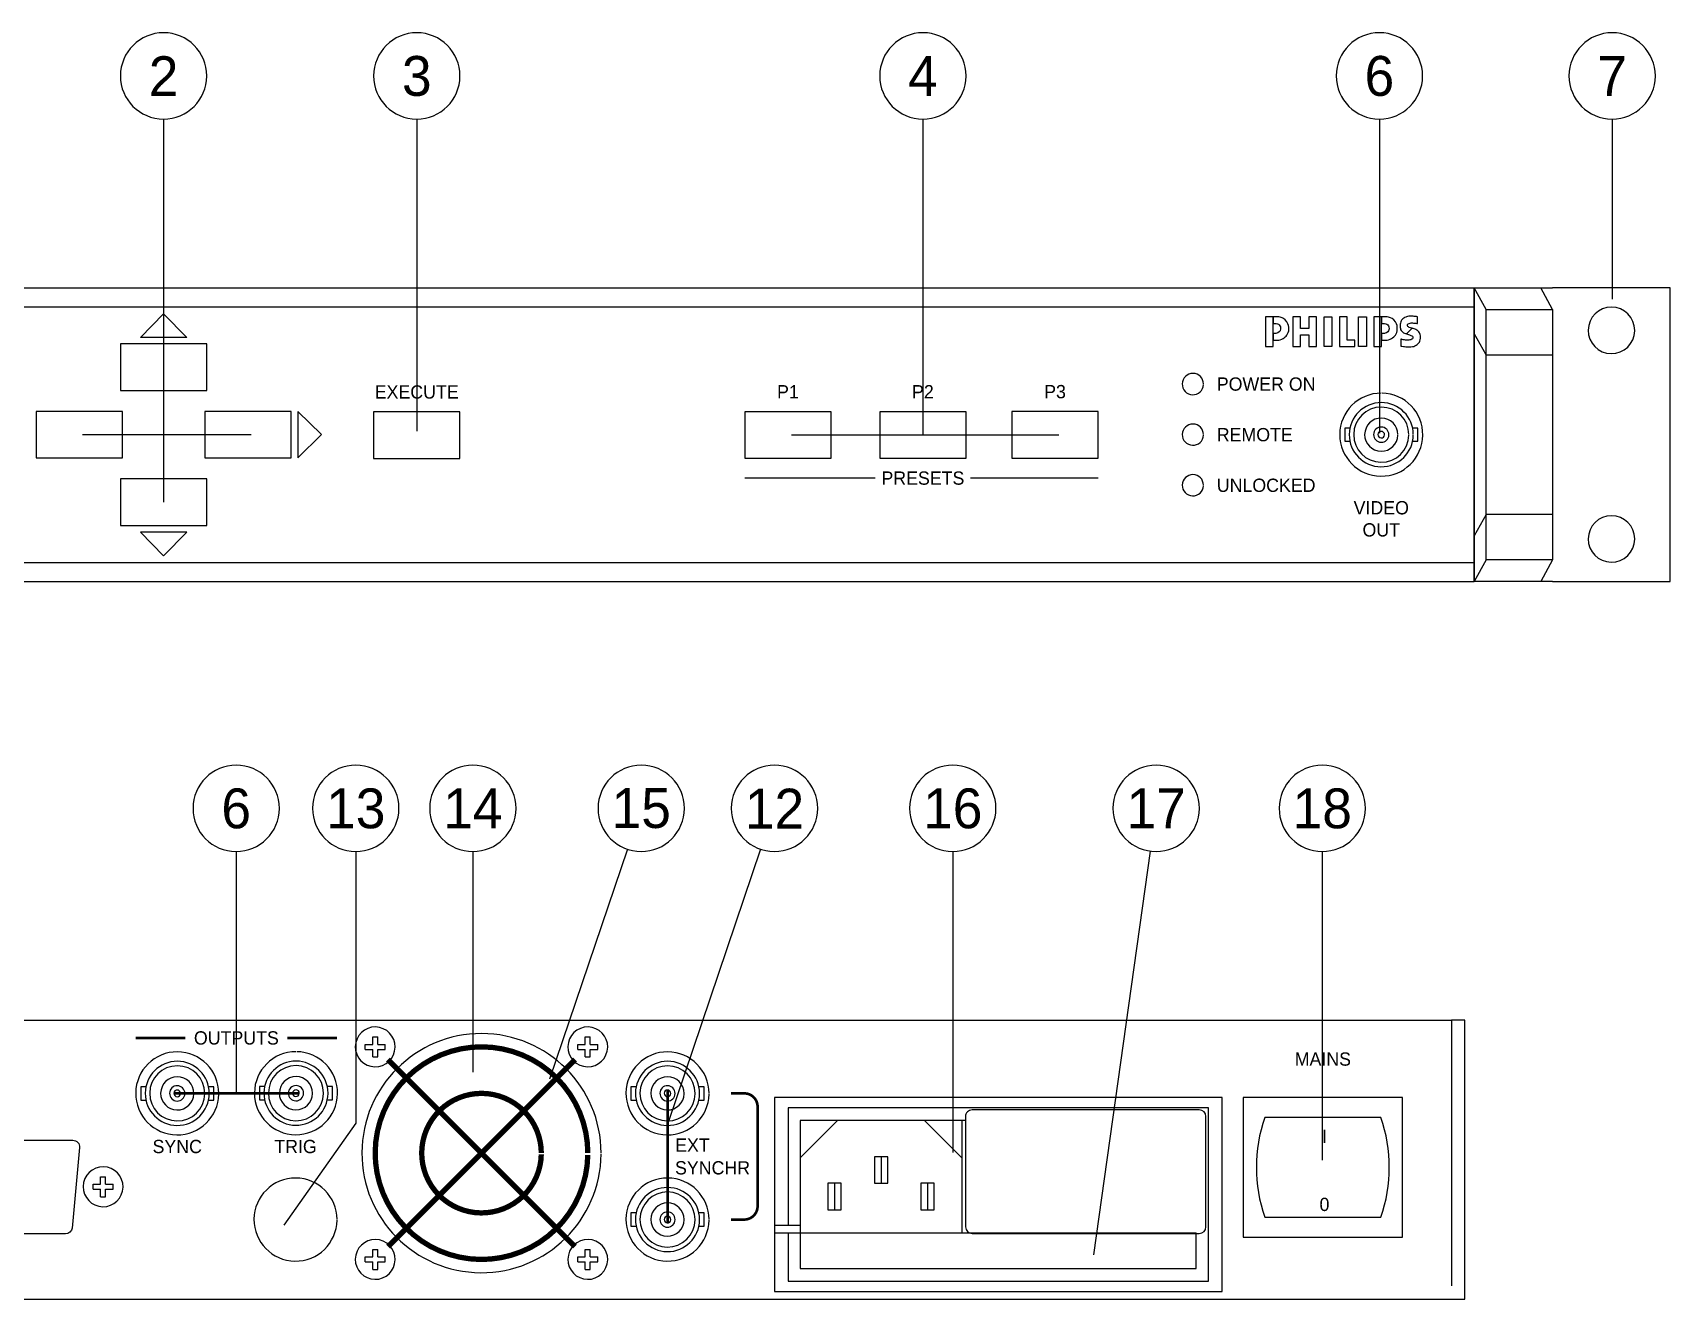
# Model space of a CAD drawing. Extents: x 10 to 493, y 10 to 201.
# Drawn here: x 246.5 to 493, y 10 to 200.7 of the extents above; entities that cross this region are included whole.
import ezdxf
from ezdxf.enums import TextEntityAlignment as Align

# ---------------------------------------------------------------- set-up
doc = ezdxf.new("R2010")
doc.units = 0
doc.layers.add('KOMPONENT', color=10, linetype='CONTINUOUS')
doc.layers.add('SERVICE1', color=7, linetype='CONTINUOUS')

# ---------------------------------------------------------------- blocks, each defined once
blk = doc.blocks.new('M3')
at = {"layer": 'KOMPONENT', "color": 0}
for points in [[(-1.5, 0.375), (-0.375, 0.375)], [(-1.5, -0.375), (-1.5, 0.375)], [(-0.375, 0.375), (-0.375, 1.5)], [(-0.375, 1.5), (0.375, 1.5)], [(0.375, 0.375), (0.375, 1.5)], [(0.375, 0.375), (1.5, 0.375)], [(1.5, -0.375), (1.5, 0.375)], [(-1.5, -0.375), (-0.375, -0.375)], [(-0.3749999999999432, -1.5), (-0.375, -0.375)], [(-0.3749999999999432, -1.5), (0.375, -1.5)], [(0.375, -0.375), (1.5, -0.375)], [(0.375, -1.5), (0.375, -0.375)]]:
    blk.add_lwpolyline(points, dxfattribs=at)
blk.add_arc((0, 0), 3, 358.902455422943, 358.8769043763087, dxfattribs=at)

msp = doc.modelspace()

# ---------------------------------------------------------------- linework, layer by layer
at = {"layer": 'KOMPONENT', "color": 0}
for p, q in [((39.5, 162.2776352886492), (463.5, 162.2776352886492)), ((463.4999999999999, 118.0776352886492), (463.4999999999999, 162.2776352886492)), ((463.4999999999999, 162.2776352886492), (475.3, 162.2776352886492)), ((463.4999999999999, 162.2776352886492), (463.4999999999999, 118.0776352886492)), ((493, 162.2776352886492), (475.3, 162.2776352886492)), ((493, 118.0776352886492), (493, 162.2776352886492)), ((39.5, 159.4276352886492), (463.5, 159.4276352886492)), ((465.3, 121.3276352886492), (465.3, 159.0276352886492)), ((465.3, 159.0276352886492), (475.3, 159.0276352886492)), ((475.3, 159.0276352886492), (475.3, 121.3276352886492)), ((272.6999999999999, 153.8376352886492), (259.6999999999999, 153.8376352886492)), ((259.6999999999999, 153.8376352886492), (259.6999999999999, 146.8376352886492)), ((272.6999999999999, 146.8376352886492), (272.6999999999999, 153.8376352886492)), ((465.3, 128.1776352886492), (465.3, 152.1776352886492)), ((465.3, 152.1776352886492), (475.3, 152.1776352886492)), ((475.3, 152.1776352886492), (475.3, 128.1776352886492)), ((259.6999999999999, 146.8376352886492), (272.6999999999999, 146.8376352886492)), ((246.9999999999999, 143.6776352886492), (246.9999999999999, 136.6776352886492)), ((259.9999999999999, 143.6776352886492), (246.9999999999999, 143.6776352886492)), ((259.9999999999999, 136.6776352886492), (259.9999999999999, 143.6776352886492)), ((285.4, 143.6776352886492), (272.4, 143.6776352886492)), ((272.4, 143.6776352886492), (272.4, 136.6776352886492)), ((285.4, 136.6776352886492), (285.4, 143.6776352886492)), ((297.8, 143.6076352886492), (297.8, 136.6076352886492)), ((310.8, 143.6076352886492), (297.8, 143.6076352886492)), ((310.8, 136.6076352886492), (310.8, 143.6076352886492)), ((353.68, 143.6376352886492), (353.68, 136.6376352886492)), ((366.68, 143.6376352886492), (353.68, 143.6376352886492)), ((366.68, 136.6376352886492), (366.68, 143.6376352886492)), ((374, 143.6376352886492), (374, 136.6376352886492)), ((387, 143.6376352886492), (374, 143.6376352886492)), ((387, 136.6376352886492), (387, 143.6376352886492)), ((393.89, 143.6576352886492), (393.89, 136.6576352886492)), ((406.89, 143.6576352886492), (393.89, 143.6576352886492)), ((406.89, 136.6576352886492), (406.89, 143.6576352886492)), ((246.9999999999999, 136.6776352886492), (259.9999999999999, 136.6776352886492)), ((272.4, 136.6776352886492), (285.4, 136.6776352886492)), ((297.8, 136.6076352886492), (310.8, 136.6076352886492)), ((353.68, 136.6376352886492), (366.68, 136.6376352886492)), ((374, 136.6376352886492), (387, 136.6376352886492)), ((393.89, 136.6576352886492), (406.89, 136.6576352886492)), ((272.6999999999999, 133.5176352886492), (259.6999999999999, 133.5176352886492)), ((259.6999999999999, 133.5176352886492), (259.6999999999999, 126.5176352886492)), ((272.6999999999999, 126.5176352886492), (272.6999999999999, 133.5176352886492)), ((475.3, 128.1776352886492), (465.3, 128.1776352886492)), ((259.6999999999999, 126.5176352886492), (272.6999999999999, 126.5176352886492)), ((39.5, 120.9276352886492), (463.5, 120.9276352886492)), ((475.3, 121.3276352886492), (465.3, 121.3276352886492)), ((39.50000000000006, 118.0776352886492), (463.5000000000001, 118.0776352886492)), ((475.3, 118.0776352886492), (463.4999999999999, 118.0776352886492)), ((475.3, 118.0776352886492), (493, 118.0776352886492)), ((40.05594405594414, 52.00000000000004), (459.6559440559441, 51.9999999999998)), ((40.05594405594408, 51.99999999999999), (459.6559440559441, 51.99999999999974)), ((459.655944055944, 51.99999999999963), (460.0759440559439, 51.99999999999963)), ((460.0559440559439, 51.99999999999986), (460.0559440559441, 11.99999999999974)), ((460.0559440559439, 51.99999999999986), (460.0559440559439, 11.99999999999974)), ((462.0559440559439, 51.99999999999986), (460.0559440559439, 51.99999999999986)), ((460.0559440559437, 51.99999999999991), (460.0559440559438, 11.99999999999991)), ((462.0559440559439, 9.999999999999744), (462.0559440559439, 51.99999999999986)), ((462.0559440559439, 9.999999999999744), (462.0559440559439, 51.99999999999986)), ((462.0559440559439, 9.999999999999915), (462.0559440559439, 51.99999999999991)), ((425.5484132665235, 40.35979304063122), (358.1484132665236, 40.35979304063123)), ((358.1484132665236, 40.35979304063123), (358.1484132665236, 11.15979304063125)), ((425.5484132665235, 11.15979304063124), (425.5484132665235, 40.35979304063122)), ((452.7059440559441, 40.35979304063116), (428.7059440559441, 40.35979304063116)), ((428.7059440559441, 40.35979304063116), (428.7059440559441, 19.35979304063117)), ((452.7059440559441, 19.35979304063116), (452.7059440559441, 40.35979304063116)), ((423.4984132665235, 38.80979304063126), (360.1984132665235, 38.80979304063128)), ((360.1984132665235, 38.80979304063128), (360.1984132665235, 21.15979304063125)), ((386.9114580758923, 37.50878588792459), (386.9114580758923, 20.90878588792462)), ((422.1114580758923, 38.50878588792457), (387.9114580758923, 38.50878588792459)), ((423.1114580758923, 20.90878588792462), (423.1114580758923, 37.50878588792457)), ((423.4984132665235, 12.70979304063125), (423.4984132665235, 38.80979304063126)), ((449.4559440559441, 37.35979304063116), (431.9559440559441, 37.35979304063116)), ((386.9114580758923, 36.90979304063124), (362.0484132665235, 36.90979304063124)), ((362.0484132665235, 36.90979304063124), (362.0484132665235, 14.60979304063123)), ((367.6484132665234, 36.90979304063124), (362.0484132665235, 31.30979304063128)), ((380.7484132665235, 36.90979304063124), (386.3484132665235, 31.30979304063128)), ((375.1984132665235, 31.45979304063126), (373.1984132665235, 31.45979304063126)), ((373.1984132665235, 31.45979304063126), (373.1984132665235, 27.45979304063125)), ((375.1984132665235, 27.45979304063125), (375.1984132665235, 31.45979304063126)), ((368.1984132665235, 27.45979304063125), (366.1984132665235, 27.45979304063125)), ((366.1984132665235, 27.45979304063125), (366.1984132665235, 23.45979304063125)), ((368.1984132665235, 23.45979304063125), (368.1984132665235, 27.45979304063125)), ((373.1984132665235, 27.45979304063125), (375.1984132665235, 27.45979304063125)), ((382.1984132665235, 27.45979304063125), (380.1984132665235, 27.45979304063125)), ((380.1984132665235, 27.45979304063125), (380.1984132665235, 23.45979304063125)), ((382.1984132665235, 23.45979304063125), (382.1984132665235, 27.45979304063125)), ((366.1984132665235, 23.45979304063125), (368.1984132665235, 23.45979304063125)), ((380.1984132665235, 23.45979304063125), (382.1984132665235, 23.45979304063125)), ((431.9559440559441, 22.35979304063117), (449.4559440559441, 22.35979304063116)), ((358.1484132665236, 20.00979304063122), (421.6484132665234, 20.00979304063126)), ((387.9114580758923, 19.90878588792462), (422.1114580758923, 19.90878588792462)), ((421.6484132665234, 14.60979304063122), (421.6484132665234, 20.00979304063126)), ((428.7059440559441, 19.35979304063117), (452.7059440559441, 19.35979304063116)), ((360.1984132665235, 12.70979304063126), (423.4984132665235, 12.70979304063125)), ((362.0484132665235, 14.60979304063123), (421.6484132665234, 14.60979304063122)), ((38.05594405594397, 10.00000000000016), (462.0559440559439, 9.999999999999972)), ((38.05594405594397, 10.0000000000001), (462.0559440559439, 9.999999999999915)), ((358.1484132665236, 11.15979304063125), (425.5484132665235, 11.15979304063124))]:
    msp.add_line(p, q, dxfattribs=at)
for points in [[(465.3, 159.0276352886492), (463.4999999999999, 162.2776352886492)], [(475.3, 159.0276352886492), (473.4999999999999, 162.2776352886492)], [(465.2999999999999, 152.1776352886492), (463.4999999999999, 155.4276352886492)], [(465.2999999999999, 128.1776352886492), (463.4999999999999, 124.9276352886492)], [(465.3, 121.3276352886492), (463.4999999999999, 118.0776352886492)], [(475.3, 121.3276352886492), (473.4999999999999, 118.0776352886492)], [(386.3484132665235, 36.90979304063126), (386.3484132665235, 20.00979304063123)], [(374.1984132665236, 31.45979304063128), (374.1984132665236, 27.45979304063128)], [(367.1984132665236, 27.45979304063128), (367.1984132665236, 23.45979304063128)], [(381.1984132665236, 27.45979304063128), (381.1984132665236, 23.45979304063128)], [(358.1484132665236, 21.15979304063127), (362.1484132665236, 21.15979304063127)], [(360.1984132665235, 20.00979304063124), (360.1984132665235, 12.70979304063128)]]:
    msp.add_lwpolyline(points, dxfattribs=at)
for points in [[(269.6999999999999, 154.7976352886492), (262.6999999999998, 154.7976352886492), (266.1999999999999, 158.3876352886492)], [(475.3, 128.1776352886492), (465.3, 128.1776352886492), (465.3, 152.1776352886491), (475.3, 152.1776352886491)], [(286.4, 143.6776352886492), (286.4, 136.6776352886492), (289.99, 140.1776352886493)], [(269.6999999999999, 125.5176352886492), (262.6999999999998, 125.5176352886492), (266.1999999999999, 121.9276352886492)]]:
    msp.add_lwpolyline(points, close=True, dxfattribs=at)
at = {"layer": 'KOMPONENT', "color": 0, "linetype": 'CONTINUOUS'}
for points in [[(432.0553137064358, 153.4417551912473), (433.2250802489589, 153.4417551912473), (433.2250802489589, 156.9242827865184), (433.2254408150505, 157.9415298723142), (432.0553137064358, 157.9418002968828), (432.0553137064358, 153.4417551912473)], [(433.2254408150505, 156.9232010882438), (433.6563172944571, 156.9227503806293), (433.8635526555776, 156.8807444309633), (434.0277003687573, 156.794569135082), (434.1342476488115, 156.7068614333116), (434.2303385122104, 156.5814745749737), (434.3078602218945, 156.4170564372253), (434.3452689538933, 156.1157133262093), (434.2693697916212, 155.8182463006775), (434.1459660467869, 155.6715860429381), (433.9508997912564, 155.5188863031651), (433.7668308015182, 155.4409138858666), (433.6391904051082, 155.425229260884), (433.2250802489589, 155.4246884117467), (433.2250802489589, 154.4063596276762), (433.8733780815724, 154.4079821750882), (434.0759260835027, 154.4262809042346), (434.2693697916212, 154.464681192985), (434.5289773775399, 154.5502254982062), (434.7134069333696, 154.6398261719573), (434.878636344824, 154.7545763305942), (435.0330487735318, 154.8905998886329), (435.1584356318696, 155.0155360393562), (435.2845436223906, 155.1608441742523), (435.3907303363531, 155.3637527422742), (435.4874521904123, 155.5667514518188), (435.5642527679133, 155.8182463006775), (435.583903619903, 156.0403550130746), (435.583903619903, 156.3399854351557), (435.5454131896296, 156.6010352854405), (435.4520265719172, 156.8772289115706), (435.2845436223906, 157.1706395685725), (435.0330487735318, 157.4708108397908), (434.7959765683352, 157.6610094530854), (434.5681889399963, 157.7823399428932), (434.2792853591389, 157.8864534018294), (434.0759260835027, 157.915028264585), (433.832453830181, 157.9418002968828), (433.2254408150505, 157.9415298723142), (433.2254408150505, 156.9232010882438)], [(436.1678404051741, 153.4417551912473), (437.3375168061743, 153.4417551912473), (437.3375168061743, 155.2061853602652), (438.5975150131085, 155.2061853602652), (438.5975150131085, 153.4417551912473), (439.7670111310629, 153.4417551912473), (439.7670111310629, 157.9418002968828), (438.5975150131085, 157.9418002968828), (438.5975150131085, 156.1780912600481), (437.3375168061743, 156.1780912600481), (437.3375168061743, 157.9418002968828), (436.1678404051741, 157.9418002968828), (436.1678404051741, 153.4417551912473)], [(440.8927886104163, 153.4417551912473), (440.8927886104163, 157.9418002968828), (442.0617438792333, 157.9418002968828), (442.0617438792333, 153.4417551912473), (440.8927886104163, 153.4417551912473)], [(443.1869805094494, 153.4417551912473), (445.5266037360183, 153.4417551912473), (445.5266037360183, 154.4143822232133), (444.3572879011097, 154.4143822232133), (444.3572879011097, 157.9418002968828), (443.1869805094494, 157.9418002968828), (443.1869805094494, 153.4417551912473)], [(446.0932333488948, 153.4417551912473), (446.0932333488948, 157.9418002968828), (447.2635407405551, 157.9418002968828), (447.2635407405551, 153.4417551912473), (446.0932333488948, 153.4417551912473)], [(448.3887773707712, 153.4417551912473), (449.5586340548171, 153.4417551912473), (449.5586340548171, 156.9242827865184), (449.5589946209087, 157.9415298723142), (448.3887773707712, 157.9418002968828), (448.3887773707712, 153.4417551912473)], [(449.5589946209087, 156.9232010882438), (449.9897809587926, 156.9227503806293), (450.1971966029586, 156.8807444309633), (450.3612541746156, 156.794569135082), (450.4677113131467, 156.7068614333116), (450.5638923180687, 156.5814745749737), (450.6415041692756, 156.4170564372253), (450.6787326182286, 156.1157133262093), (450.6029235974793, 155.8182463006775), (450.4794297111223, 155.6715860429381), (450.2845437386374, 155.5188863031651), (450.1003846073765, 155.4409138858666), (449.9726540694436, 155.425229260884), (449.5586340548171, 155.4246884117467), (449.5586340548171, 154.4063596276762), (450.2068417459078, 154.4079821750882), (450.4095700308837, 154.4262809042346), (450.6029235974793, 154.464681192985), (450.8624410418751, 154.5502254982062), (451.0469607392278, 154.6398261719573), (451.2121901506821, 154.7545763305942), (451.3665124378672, 154.8905998886329), (451.4918992962049, 155.0155360393562), (451.6180974282489, 155.1608441742523), (451.7242841422113, 155.3637527422742), (451.8210059962707, 155.5667514518188), (451.8978967152945, 155.8182463006775), (451.9173672842383, 156.0403550130746), (451.9173672842383, 156.3399854351557), (451.8789669954878, 156.6010352854405), (451.7854902362525, 156.8772289115706), (451.6180974282489, 157.1706395685725), (451.3665124378672, 157.4708108397908), (451.1295303741935, 157.6610094530854), (450.9015624628088, 157.7823399428932), (450.6126588819513, 157.8864534018294), (450.4095700308837, 157.915028264585), (450.1659174945163, 157.9418002968828), (449.5589946209087, 157.9415298723142), (449.5589946209087, 156.9232010882438)], [(454.1320543600838, 156.1954885739655), (454.0283916087622, 156.2274888145909), (453.8771341333553, 156.2829258511673), (453.7101018914432, 156.3302501506838), (453.590664373616, 156.4020929444258), (453.5040383701202, 156.4660934256765), (453.4476097767921, 156.5528997122181), (453.4246236884555, 156.6724273715681), (453.4476097767921, 156.7680675273528), (453.5674078607108, 156.8558653706461), (453.7020792959061, 156.9351899107879), (453.85324662979, 156.9745817562901), (453.9883687725997, 156.9985594013785), (454.187581538183, 156.9985594013785), (454.3464109015125, 156.9829649179188), (454.5291277684072, 156.9666493022759), (454.6966107179339, 156.9432125063249), (454.8320934268352, 156.9188742951451), (454.9505393879106, 156.903640377777), (454.9433280660796, 157.9216987372788), (454.8085664893614, 157.9606398751665), (454.6411736813577, 157.9695638859325), (454.4576455407567, 157.9922795497004), (454.3149515100244, 158.0009331358976), (454.139986814098, 158.0085951653432), (453.9490670686203, 158.0009331358976), (453.7895165731078, 158.0009331358976), (453.6305069267327, 158.0009331358976), (453.455722513852, 157.9527074211524), (453.3131186246425, 157.9128648680357), (453.1779063403099, 157.8654504269964), (453.0103332492604, 157.80190065336), (452.8835041265564, 157.7225761132183), (452.764246891775, 157.6270260989565), (452.6683363114217, 157.5153407520977), (452.5649439846687, 157.4121287083904), (452.4855293030039, 157.301074352192), (452.429821841859, 157.1655015017678), (452.3740242391911, 156.9829649179188), (452.3499564525799, 156.8235947054521), (452.3265196566288, 156.6488102925714), (452.3348126767345, 156.4817780506591), (452.3591508879144, 156.3147458087469), (452.3822271177739, 156.1556460208488), (452.4142273583992, 156.0122308579334), (452.4777771320356, 155.8850411691378), (452.5489889351175, 155.7894911548761), (452.6367867784107, 155.6946622727976), (452.7244043386582, 155.5990221170129), (452.8436615734396, 155.5272694647938), (452.9943781997092, 155.4557872371431), (453.130221474702, 155.4079220884894), (453.2021544099669, 155.3917867558924), (453.2886902719399, 155.3598766567899), (454.1320543600838, 156.1954885739655)], [(452.429821841859, 153.5069275122956), (452.6049668208311, 153.4827695841616), (452.8360896855171, 153.4514904757192), (453.0103332492604, 153.4276029721538), (453.2021544099669, 153.4116479226026), (453.4004657603213, 153.3874899944685), (453.590664373616, 153.3798279650229), (453.7656290695424, 153.3960534391429), (453.964751693603, 153.4035351855426), (454.1793786596003, 153.4276029721538), (454.3785012836608, 153.4678060913621), (454.5619392827386, 153.5468602069352), (454.7444758665878, 153.6345679087057), (454.8875304634116, 153.7297573568758), (455.0147201522072, 153.8568569041484), (455.1261350744972, 153.9765648465443), (455.2296175427732, 154.127822321951), (455.2930771748866, 154.2630346062837), (455.3649199686287, 154.4535937856698), (455.4046723802225, 154.684446225787), (455.4124245511908, 154.8669828096361), (455.4046723802225, 155.0742181707565), (455.3649199686287, 155.2648674916655), (455.3090322244379, 155.4004403420897), (455.2535951878614, 155.5272694647938), (455.1659776276141, 155.6621211830348), (455.0703374718293, 155.7577613388194), (454.9593732571537, 155.853401494604), (454.839665314758, 155.917221692809), (454.7124756259624, 155.9965462329508), (454.5852859371668, 156.0522536940958), (454.45025393588, 156.107871013718), (454.3149515100244, 156.1480741329263), (454.2194014957626, 156.1635784748631), (454.1320543600838, 156.1954885739655), (453.2886902719399, 155.3598766567899), (453.4476097767921, 155.3048001863051), (453.5828220611247, 155.2490025836371), (453.757967040097, 155.1931148394463), (453.95654881502, 155.1296552073329), (454.0924822315358, 155.0742181707565), (454.187581538183, 154.9862400444174), (454.2349058376995, 154.8988929087386), (454.2513115948652, 154.8111852069681), (454.2349058376995, 154.6919279721867), (454.1793786596003, 154.620626027582), (454.0924822315358, 154.5488733753628), (453.9414050391749, 154.4769404400979), (453.7815841190936, 154.4451204825183), (453.6470929669442, 154.4219541111359), (453.4635648263433, 154.4219541111359), (453.2886902719399, 154.4303372727646), (453.1378835041474, 154.4303372727646), (452.9787837162493, 154.4535937856698), (452.8117514743372, 154.469548835221), (452.6443586663333, 154.5093913883377), (452.5333944516578, 154.5335493164718), (452.4382951450104, 154.5488733753628), (452.429821841859, 153.5069275122956)]]:
    msp.add_lwpolyline(points, close=True, dxfattribs=at)
for points in [[(444.7797643067319, 141.1776352886492), (443.9999999999999, 141.1776352886492), (443.9999999999999, 139.1776352886492)], [(454.2202356932677, 139.1776352886492), (454.9999999999999, 139.1776352886492), (454.9999999999999, 141.1776352886492), (454.2202356932677, 141.1776352886492)], [(443.9999999999999, 139.1776352886492), (444.7797643067319, 139.1776352886492)], [(263.5357083626762, 42.00000000000009), (262.7559440559442, 42.00000000000009), (262.7559440559442, 40.00000000000009)], [(272.9761797492121, 40.00000000000009), (273.7559440559442, 40.00000000000009), (273.7559440559442, 42.00000000000009), (272.9761797492121, 42.00000000000009)], [(281.408125687125, 42.02798689299757), (280.628361380393, 42.02798689299757), (280.628361380393, 40.02798689299757)], [(290.8485970736608, 40.02798689299757), (291.628361380393, 40.02798689299757), (291.628361380393, 42.02798689299757), (290.8485970736608, 42.02798689299757)], [(337.3357083626761, 41.99999999999996), (336.555944055944, 41.99999999999996), (336.555944055944, 39.99999999999996)], [(346.7761797492119, 39.99999999999996), (347.555944055944, 39.99999999999996), (347.555944055944, 41.99999999999996), (346.7761797492119, 41.99999999999996)], [(262.7559440559442, 40.00000000000009), (263.5357083626762, 40.00000000000009)], [(280.628361380393, 40.02798689299757), (281.408125687125, 40.02798689299757)], [(336.555944055944, 39.99999999999996), (337.3357083626761, 39.99999999999996)], [(337.3357083626761, 23.00000000000002), (336.555944055944, 23.00000000000002), (336.555944055944, 21.00000000000002)], [(346.7761797492119, 21.00000000000001), (347.555944055944, 21.00000000000001), (347.555944055944, 23.00000000000001), (346.7761797492119, 23.00000000000001)], [(336.555944055944, 21.00000000000002), (337.3357083626761, 21.00000000000002)]]:
    msp.add_lwpolyline(points, dxfattribs=at)
at = {"layer": 'KOMPONENT', "color": 0}
for points, const_width in [([(353.68, 133.6376352886492), (373.3503937007873, 133.6376352886492)], 0.2), ([(387.6496062992125, 133.6376352886492), (406.89, 133.6376352886492)], 0.2), ([(262.0059440559455, 49.34999999999999), (269.4945267331095, 49.35000000000005)], 0.4), ([(284.8173613787787, 49.34999999999999), (292.3059440559448, 49.34999999999999)], 0.4), ([(299.9811068715823, 17.92516281563766), (328.130781240306, 46.0748371843613)], 0.8), ([(299.9811068715824, 46.0748371843613), (328.130781240306, 17.92516281563765)], 0.8), ([(353.6149991740542, 22.00000000000001), (351.6149991740542, 22.00000000000001)], 0.4)]:
    msp.add_lwpolyline(points, dxfattribs=dict(at, const_width=const_width))
for points, const_width in [([(330.0599450561942, 31.99999999999939, 222.477715410611), (330.0573584639196, 31.71227624318034, 222.477715410611)], 0.8), ([(323.0559440559441, 31.99999999999945, 222.477715410611), (323.0544894615292, 31.83819584794204, 222.477715410611)], 0.8), ([(351.6149991740542, 40.99999999999996), (353.6149991740542, 40.99999999999996, -0.414213562373095), (355.6149991740542, 38.99999999999996), (355.6149991740542, 24.00000000000001, -0.414213562373095), (353.6149991740542, 22.00000000000001)], 0.4)]:
    msp.add_lwpolyline(points, format="xyb", dxfattribs=dict(at, const_width=const_width))
msp.add_lwpolyline([(200.6370870344944, 33.94999999999986), (252.5522439007122, 33.94999999999985, -0.4504501812754244), (253.5447969288, 32.82818667382529), (252.4402514742546, 20.72818667382555, -0.3788822434710167), (251.4476984461669, 19.84999999999994), (201.7416324890399, 19.84999999999995)], format="xyb", dxfattribs=at)
for centre, radius, start, end in [((484.15, 155.8776352886493), 3.5, 2.175946667623126e-13, 359.0977788384699), ((421.1399999999999, 147.7976352886486), 1.6, 0.5060194218777972, 357.0371143407239), ((449.4999999999999, 140.1776352886492), 6.25, 90.00000000000018, 88.94919151790864), ((449.4999999999999, 140.1776352886492), 4.824999999999591, 2.912940822718501e-13, 359.347674377533), ((449.4999999999999, 140.1776352886492), 4.149999999998272, 359.9999999999997, 359.1772792608186), ((421.1399999999999, 140.1776352886486), 1.6, 0.5060194218777972, 357.0371143407239), ((449.4999999999999, 140.1776352886492), 2.499999999996419, 1.386274575616012e-13, 358.7971582798365), ((449.4999999999999, 140.1776352886492), 1.149999999996226, 359.9999999999987, 358.6472976516015), ((449.4999999999999, 140.1776352886492), 1.149999999996226, 359.9999999999987, 358.6472976516015), ((449.4999999999999, 140.1776352886492), 0.4999999999820375, 359.9999999999982, 355.9577384872979), ((449.4999999999999, 140.1776352886492), 0.4999999999820375, 359.9999999999982, 355.9577384872979), ((421.1399999999999, 132.5576352886486), 1.6, 0.5060194218777972, 357.0371143407239), ((484.15, 124.4776352886493), 3.5, 2.175946667623126e-13, 359.0977788384699), ((314.055944055944, 32.00000000000064), 18, 0.05262915900388923, 359.498280378372), ((268.2559440559442, 41.00000000000009), 6.25, 1.895163324650175e-13, 358.9491915179087), ((286.128361380393, 41.02798689299759), 6.25, 90.00000000000018, 88.94919151790864), ((342.055944055944, 40.99999999999996), 6.25, 1.895163324650175e-13, 358.9491915179087), ((268.2559440559442, 41.00000000000009), 4.824999999999591, 2.912940822718501e-13, 359.347674377533), ((268.2559440559442, 41.00000000000009), 4.149999999998272, 359.9999999999997, 359.1772792608186), ((286.128361380393, 41.02798689299757), 4.824999999999591, 2.912940822718501e-13, 359.347674377533), ((286.128361380393, 41.02798689299757), 4.149999999998272, 359.9999999999997, 359.1772792608186), ((342.055944055944, 40.99999999999996), 4.824999999999591, 2.912940822718501e-13, 359.347674377533), ((342.055944055944, 40.99999999999996), 4.149999999998272, 359.9999999999997, 359.1772792608186), ((268.2559440559442, 41.00000000000009), 2.499999999996419, 1.386274575616012e-13, 358.7971582798365), ((268.2559440559442, 41.00000000000009), 1.149999999996226, 359.9999999999987, 358.6472976516015), ((286.128361380393, 41.02798689299757), 2.499999999996419, 1.386274575616012e-13, 358.7971582798365), ((286.128361380393, 41.02798689299757), 1.149999999996226, 359.9999999999987, 358.6472976516015), ((342.055944055944, 40.99999999999996), 2.499999999996419, 1.386274575616012e-13, 358.7971582798365), ((342.055944055944, 40.99999999999996), 1.149999999996226, 359.9999999999987, 358.6472976516015), ((268.2559440559442, 41.00000000000009), 0.4999999999820375, 359.9999999999982, 355.9577384872979), ((286.128361380393, 41.02798689299757), 0.4999999999820375, 359.9999999999982, 355.9577384872979), ((342.055944055944, 40.99999999999996), 0.4999999999820375, 359.9999999999982, 355.9577384872979), ((387.9114580758924, 37.5087858879246), 1, 89.99999999999999, 180), ((422.1114580758924, 37.5087858879246), 1, 0, 89.99999999999999), ((453.830944055944, 29.85979304063119), 23.12499999999995, 161.0753555839486, 198.9246444160513), ((427.5809440559451, 29.85979304063119), 23.12499999999892, 341.0753555839479, 18.92464441605215), ((286.0559440559441, 22.00000000000014), 6.25, 1.895163324650175e-13, 358.9491915179087), ((342.055944055944, 22.00000000000001), 6.25, 1.895163324650175e-13, 358.9491915179087), ((342.055944055944, 22.00000000000001), 4.824999999999591, 2.912940822718501e-13, 359.347674377533), ((342.055944055944, 22.00000000000001), 4.149999999998272, 359.9999999999997, 359.1772792608186), ((342.055944055944, 22.00000000000001), 2.499999999996419, 1.386274575616012e-13, 358.7971582798365), ((342.055944055944, 22.00000000000001), 1.149999999996226, 359.9999999999987, 358.6472976516015), ((342.055944055944, 22.00000000000001), 0.4999999999820375, 359.9999999999982, 355.9577384872979), ((387.9114580758924, 20.90878588792465), 1, 180, 270), ((422.1114580758923, 20.90878588792464), 1, 270, 0)]:
    msp.add_arc(centre, radius, start, end, dxfattribs=at)
at = {"layer": 'SERVICE1', "color": 0}
for points in [[(266.1999999999999, 187.692655411402), (266.2, 130.0176352886493)], [(304.3154612144721, 187.692655411402), (304.3154612144721, 140.6900286971523)], [(380.4999999999999, 187.692655411402), (380.5, 140.1474631353441)], [(449.2194441476319, 187.692655411402), (449.219444147632, 140.4157592374987)], [(484.2567571839248, 187.692655411402), (484.2567571839248, 160.5718605630714)], [(253.9830815586171, 140.1776352886492), (279.3830815586172, 140.1776352886492)], [(360.7411142199679, 140.1376352886492), (400.9511142199679, 140.1576352886492)], [(277.1283613803931, 77.41502012275268), (277.1283613803931, 41.02798689299746)], [(295.1283613803931, 77.41502012275268), (295.1283613803931, 36.4981032269922)], [(312.7552447552447, 77.41502012275268), (312.7552447552447, 44.17623651132527)], [(336.0187111104227, 77.75889826388824), (324.2910549439574, 43.15174919605943)], [(356.0748250508069, 77.75889826388824), (342.0839309489413, 36.47315873479348)], [(384.9944014966905, 77.41502012275268), (384.9944014966905, 32.10216870448469)], [(414.7084908847626, 77.47830315869444), (406.1654446084953, 16.70379114298006)], [(440.6227786435624, 77.41502012275268), (440.6227786435624, 30.95225748478559)], [(295.1283613803931, 36.49810322699222), (284.2910549439574, 21.15174919605943)]]:
    msp.add_lwpolyline(points, dxfattribs=at)
at = {"layer": 'SERVICE1', "color": 0, "const_width": 0.4}
for points in [[(267.7567279366203, 41.02798689299747), (286.6283613803719, 41.02798689299746)], [(342.0839309489413, 41.49921611934285), (342.0839309489414, 21.50078388067696)]]:
    msp.add_lwpolyline(points, dxfattribs=at)
at = {"layer": 'SERVICE1', "color": 0}
for centre in [(266.1999999999999, 194.1926554114023), (304.3154612144721, 194.1926554114023), (380.4999999999999, 194.1926554114023), (449.2194441476319, 194.1926554114023), (484.2567571839248, 194.1926554114023), (277.1283613803931, 83.91502012275296), (295.1283613803931, 83.91502012275296), (312.7552447552447, 83.91502012275296), (338.1048951048951, 83.91502012275296), (358.1610090452793, 83.91502012275296), (384.9944014966905, 83.91502012275296), (415.6132973417353, 83.91502012275296), (440.6227786435624, 83.91502012275296)]:
    msp.add_arc(centre, 6.5, 1.403916714864755e-14, 359.8076113561952, dxfattribs=at)

# ---------------------------------------------------------------- block references
at = {"layer": 'KOMPONENT', "color": 0}
for p in [(298.0559440559441, 47.9999999999995), (330.0559440559441, 47.99999999999945), (257.0924740188307, 26.93899986164073), (298.0559440559441, 15.99999999999951), (330.0559440559441, 15.99999999999945)]:
    msp.add_blockref('M3', p, dxfattribs=at)

# ---------------------------------------------------------------- texts
for s, p in [('POWER ON', (424.7399999999998, 146.7976352886492)), ('REMOTE', (424.7399999999998, 139.1776352886492)), ('UNLOCKED', (424.7399999999998, 131.5576352886492))]:
    msp.add_text(s, height=2, dxfattribs=at).set_placement(p)
for s, p in [('EXECUTE', (304.3, 145.6076352886492)), ('P1', (360.1799999999999, 145.6376352886492)), ('P2', (380.4999999999999, 145.6376352886492)), ('P3', (400.39, 145.6576352886492)), ('PRESETS', (380.4999999999999, 132.6376352886492)), ('VIDEO', (449.5000029004872, 128.1776352886488)), ('OUT', (449.5000029004872, 124.8443019553154)), ('OUTPUTS', (277.1559440559441, 48.35000000000005)), ('MAINS', (440.7059440559442, 45.1673228346454)), ('I', (440.9515492777994, 33.52304063625667)), ('SYNC', (268.2559440559442, 32.00000000000003)), ('TRIG', (286.0559440559441, 32.00000000000003)), ('EXT', (345.8039755520069, 32.20866141732365)), ('SYNCHR', (348.8354716149991, 28.79133858267797)), ('0', (440.9515492777994, 23.28361924652819))]:
    msp.add_text(s, height=2, dxfattribs=at).set_placement(p, align=Align.CENTER)
at = {"layer": 'SERVICE1', "color": 0}
for s, p in [('2', (266.1999999999999, 194.1926554114023)), ('3', (304.3154612144721, 194.1926554114023)), ('6', (449.2194441476319, 194.1926554114023)), ('4', (380.4999999999999, 194.1926554114023)), ('7', (484.2567571839248, 194.1926554114023)), ('6', (277.1283613803931, 83.91502012275296)), ('13', (295.1283613803931, 83.91502012275296)), ('14', (312.7552447552447, 83.91502012275296)), ('15', (338.1048951048951, 83.91502012275296)), ('12', (358.1610090452793, 83.91502012275296)), ('16', (384.9944014966905, 83.91502012275296)), ('17', (415.6132973417353, 83.91502012275296)), ('18', (440.6227786435624, 83.91502012275296))]:
    msp.add_text(s, height=6, dxfattribs=at).set_placement(p, align=Align.MIDDLE)

doc.saveas('drawing.dxf')
